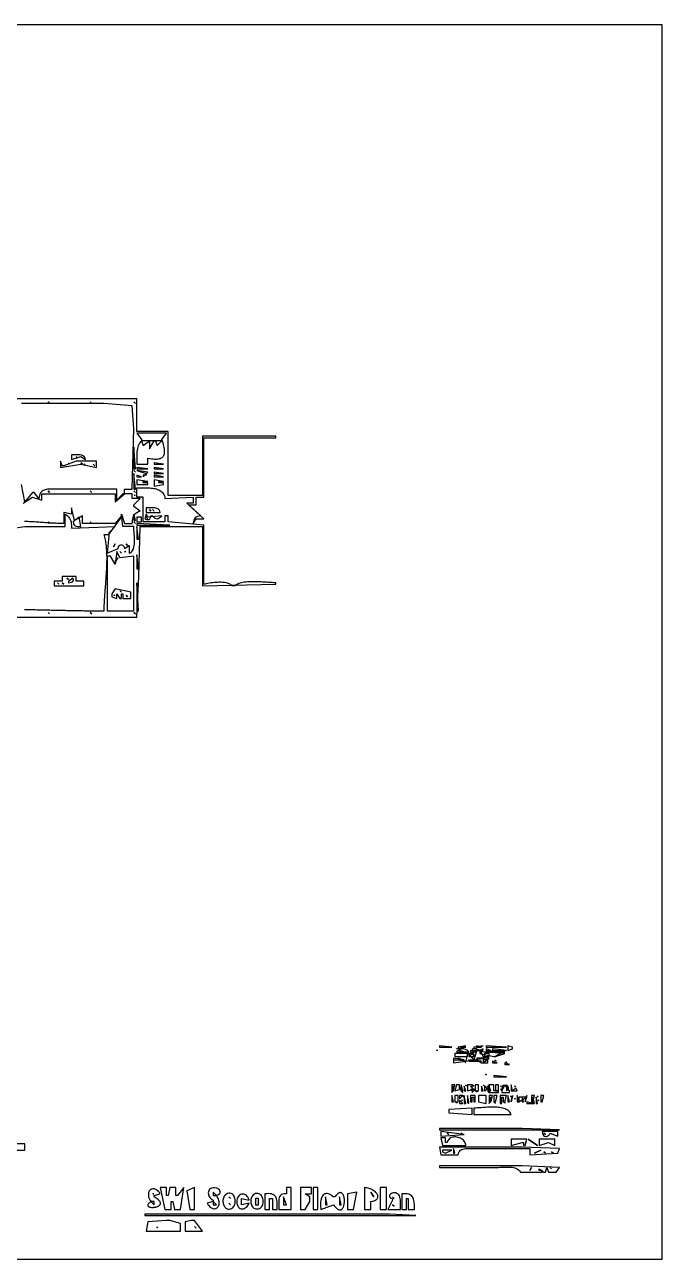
# Model space of a CAD drawing. Extents: x 0 to 1224, y 0 to 792.
# Drawn here: x 815 to 1224, y 0 to 792 of the extents above; entities that cross this region are included whole.
import ezdxf

# ---------------------------------------------------------------- set-up
doc = ezdxf.new("R2010")
doc.units = 0
for name, color, linetype in [('C137', 137, 'CONTINUOUS'), ('C141', 141, 'CONTINUOUS'), ('C143', 143, 'CONTINUOUS'), ('C147', 147, 'CONTINUOUS'), ('C151', 151, 'CONTINUOUS'), ('C152', 152, 'CONTINUOUS'), ('C153', 153, 'CONTINUOUS'), ('C154', 154, 'CONTINUOUS'), ('C155', 155, 'CONTINUOUS'), ('C156', 156, 'CONTINUOUS'), ('C157', 157, 'CONTINUOUS'), ('C161', 161, 'CONTINUOUS'), ('C163', 163, 'CONTINUOUS'), ('C164', 164, 'CONTINUOUS'), ('C165', 165, 'CONTINUOUS'), ('C167', 167, 'CONTINUOUS'), ('C175', 175, 'CONTINUOUS'), ('C21', 21, 'CONTINUOUS'), ('C252', 252, 'CONTINUOUS'), ('C253', 253, 'CONTINUOUS'), ('C254', 254, 'CONTINUOUS'), ('C33', 33, 'CONTINUOUS'), ('C7', 7, 'CONTINUOUS')]:
    doc.layers.add(name, color=color, linetype=linetype)

msp = doc.modelspace()

# ---------------------------------------------------------------- linework, layer by layer
at = {"layer": 'C137'}
msp.add_lwpolyline([(1099, 105), (1099, 101), (1100, 101), (1099, 105)], dxfattribs=at)
at = {"layer": 'C141'}
for points in [[(1087, 96), (1087, 94), (1102, 93), (1102, 97), (1087, 96)], [(1103, 97), (1103, 93), (1127, 93), (1126.6678, 93.6872), (1126.2554, 94.3066), (1125.7678, 94.8613), (1125.2099, 95.3544), (1124.5868, 95.7892), (1123.9033, 96.1688), (1123.1645, 96.4964), (1122.3754, 96.7753), (1121.5409, 97.0085), (1120.666, 97.1993), (1119.7558, 97.3509), (1118.8152, 97.4664), (1117.8491, 97.549), (1116.8626, 97.602), (1115.8606, 97.6284), (1114.8482, 97.6316), (1113.8302, 97.6146), (1112.8118, 97.5806), (1111.7978, 97.5329), (1110.7933, 97.4747), (1109.8032, 97.409), (1108.8325, 97.3392), (1107.8862, 97.2683), (1106.9693, 97.1996), (1106.0868, 97.1362), (1105.2436, 97.0814), (1104.4447, 97.0383), (1103.6952, 97.0101), (1103, 97)], [(1137, 101), (1137, 100), (1141, 100), (1137, 101)]]:
    msp.add_lwpolyline(points, dxfattribs=at)
at = {"layer": 'C143'}
for points in [[(1092, 135), (1098, 136), (1092, 135)], [(1111, 134), (1111, 133), (1123, 133), (1111, 134)], [(1110, 111), (1110, 108), (1110.9628, 108.6364), (1111.4442, 109.2182), (1111.4442, 109.7817), (1110.9628, 110.3635), (1110, 111)], [(1093.666626, 110.666664), (1094.333374, 110.333336), (1093.666626, 110.666664)], [(1096, 105), (1097, 104), (1096, 105)], [(1112, 108), (1113, 107), (1112, 108)], [(1143, 104), (1143, 100), (1144, 100), (1143, 104)]]:
    msp.add_lwpolyline(points, dxfattribs=at)
at = {"layer": 'C147'}
msp.add_lwpolyline([(1102, 110), (1103, 109), (1102, 110)], dxfattribs=at)
at = {"layer": 'C151'}
for points in [[(1098, 137), (1093, 136), (1093, 135), (1098, 137)], [(1099, 112), (1099, 108), (1102, 109), (1102, 112), (1099, 112)], [(1094, 110), (1096, 107), (1094, 110)], [(1106, 105), (1106, 101), (1111, 100), (1111, 105), (1106, 105)], [(1114, 104), (1113, 100), (1114, 104)], [(1120.333374, 109.333336), (1120.666626, 108.666664), (1120.333374, 109.333336)], [(1126.666626, 104.666664), (1127.333374, 104.333336), (1126.666626, 104.666664)], [(1129.333374, 103.333336), (1129.666626, 102.666664), (1129.333374, 103.333336)]]:
    msp.add_lwpolyline(points, dxfattribs=at)
at = {"layer": 'C152'}
for points in [[(1091, 132), (1091, 130), (1099, 130), (1099, 132), (1091, 132)], [(1131, 105), (1131, 101), (1132, 101), (1131, 105)]]:
    msp.add_lwpolyline(points, dxfattribs=at)
at = {"layer": 'C153'}
for points in [[(1109, 135), (1107, 134), (1107, 133), (1109, 135)], [(1111, 137), (1111, 136), (1124, 136), (1111, 137)], [(1115, 127), (1115, 126), (1118, 126), (1115, 127)], [(1117, 130), (1120, 132), (1117, 130)], [(1097, 111), (1097, 108), (1098, 108), (1097, 111)], [(1101, 105), (1101, 101), (1102, 101), (1102, 104), (1103, 104), (1103, 101), (1104, 101), (1104, 105), (1101, 105)]]:
    msp.add_lwpolyline(points, dxfattribs=at)
at = {"layer": 'C154'}
for points in [[(1090, 128), (1090, 126), (1098, 127), (1090, 128)], [(1100, 128), (1100, 127), (1108, 127), (1100, 128)], [(1092, 112), (1091, 108), (1094, 109), (1094, 112), (1092, 112)], [(1108, 111), (1108, 108), (1109, 108), (1108, 111)], [(1120.333374, 111.333336), (1120.666626, 110.666664), (1120.333374, 111.333336)], [(1127, 112), (1127, 108), (1128, 108), (1127, 112)], [(1094, 105), (1094, 103), (1096, 105), (1094, 105)], [(1116, 105), (1116, 101), (1117, 101), (1118, 105), (1116, 105)], [(1134, 104), (1134, 101), (1135, 101), (1134, 104)], [(1140, 105), (1140, 101), (1141, 101), (1142, 105), (1140, 105)]]:
    msp.add_lwpolyline(points, dxfattribs=at)
at = {"layer": 'C155'}
for points in [[(1105, 137), (1105, 136), (1108, 136), (1105, 137)], [(1095, 112), (1095, 108), (1096, 108), (1095, 112)], [(1124, 112), (1124, 108), (1124.8701, 108.8639), (1125.3052, 109.6319), (1125.3052, 110.3679), (1124.8701, 111.1359), (1124, 112)], [(1113, 105), (1113, 101), (1114, 101), (1115, 105), (1113, 105)], [(1128, 105), (1127, 101), (1128, 105)], [(1137, 105), (1136, 101), (1137, 105)]]:
    msp.add_lwpolyline(points, dxfattribs=at)
at = {"layer": 'C156'}
for points in [[(1101, 111), (1102, 110), (1101, 111)], [(1101, 109), (1102, 108), (1101, 109)], [(1143.666626, 104.666664), (1144.333374, 104.333336), (1143.666626, 104.666664)]]:
    msp.add_lwpolyline(points, dxfattribs=at)
at = {"layer": 'C157'}
for points in [[(1111, 135), (1111, 134), (1114, 134), (1111, 135)], [(1102, 112), (1103, 111), (1102, 112)], [(1113, 111), (1113, 108), (1114, 108), (1113, 111)], [(1097, 105), (1097, 100), (1098, 100), (1097, 105)]]:
    msp.add_lwpolyline(points, dxfattribs=at)
at = {"layer": 'C161'}
for points in [[(1090, 129), (1090, 128), (1097, 128), (1090, 129)], [(1092.666626, 132.666672), (1093.333374, 132.333328), (1092.666626, 132.666672)], [(1128, 108), (1131, 108), (1130, 110), (1128, 108)], [(1132, 104), (1132, 101), (1137, 104), (1132, 104)], [(1141, 104), (1141, 100), (1142, 100), (1141, 104)], [(1094, 102), (1094, 100), (1096, 100), (1094, 102)], [(1122.666626, 100.666664), (1123.333374, 100.333336), (1122.666626, 100.666664)]]:
    msp.add_lwpolyline(points, dxfattribs=at)
at = {"layer": 'C163'}
for points in [[(1101, 134), (1101, 133), (1105, 133), (1101, 134)], [(1109, 128), (1109, 126), (1112, 126), (1112, 128), (1109, 128)], [(1089, 105), (1089, 101), (1090, 101), (1089, 105)]]:
    msp.add_lwpolyline(points, dxfattribs=at)
at = {"layer": 'C164'}
for points in [[(1092, 133), (1100, 133), (1099.2939, 133.6896), (1098.5252, 134.226), (1097.7095, 134.6091), (1096.8626, 134.839), (1096, 134.9156), (1095.1373, 134.839), (1094.2904, 134.6091), (1093.4747, 134.226), (1092.706, 133.6896), (1092, 133)], [(1104, 112), (1104, 108), (1106, 108), (1106, 112), (1104, 112)]]:
    msp.add_lwpolyline(points, dxfattribs=at)
at = {"layer": 'C165'}
for points in [[(1115, 135), (1115, 134), (1124, 134), (1115, 135)], [(1110, 132), (1110, 130), (1113, 130), (1113, 132), (1110, 132)], [(1116.666626, 127.666664), (1117.333374, 127.333336), (1116.666626, 127.666664)], [(1089, 112), (1089, 108), (1090, 108), (1091, 112), (1089, 112)], [(1097.666626, 111.666664), (1098.333374, 111.333336), (1097.666626, 111.666664)], [(1129.333374, 111.333336), (1129.666626, 110.666664), (1129.333374, 111.333336)], [(1120, 105), (1120, 100), (1121, 100), (1121, 104), (1122, 104), (1122, 101), (1123, 101), (1124, 105), (1120, 105)], [(1095.333374, 102.333336), (1095.666626, 101.666664), (1095.333374, 102.333336)]]:
    msp.add_lwpolyline(points, dxfattribs=at)
at = {"layer": 'C167'}
for points in [[(1102, 135), (1102, 134), (1109, 134), (1102, 135)], [(1109, 112), (1110, 111), (1109, 112)], [(1112, 112), (1113, 111), (1112, 112)], [(1117, 112), (1117, 108), (1119, 108), (1119, 112), (1117, 112)], [(1125, 105), (1125, 101), (1126, 101), (1125, 105)]]:
    msp.add_lwpolyline(points, dxfattribs=at)
at = {"layer": 'C175'}
for points in [[(1100, 132), (1100, 130), (1103, 130), (1103, 132), (1100, 132)], [(1122, 112), (1121, 108), (1122, 112)], [(1091, 105), (1091, 101), (1093, 101), (1093, 105), (1091, 105)], [(1146, 105), (1146, 101), (1147, 101), (1148, 105), (1146, 105)], [(1144.333374, 102.333336), (1144.666626, 101.666664), (1144.333374, 102.333336)]]:
    msp.add_lwpolyline(points, dxfattribs=at)
at = {"layer": 'C21'}
msp.add_lwpolyline([(1123, 126), (1123, 125), (1126, 125), (1123, 126)], dxfattribs=at)
at = {"layer": 'C252'}
for points in [[(1125, 137), (1125, 134), (1128, 135), (1128, 136), (1125, 137)], [(1097, 127), (1098, 126), (1097, 127)], [(1102, 109), (1102, 107), (1104, 109), (1102, 109)], [(1104.666626, 107.666664), (1105.333374, 107.333336), (1104.666626, 107.666664)], [(1091.666626, 100.666664), (1092.333374, 100.333336), (1091.666626, 100.666664)], [(1099, 101), (1100, 100), (1099, 101)], [(1116, 101), (1117, 100), (1116, 101)]]:
    msp.add_lwpolyline(points, dxfattribs=at)
at = {"layer": 'C253'}
for points in [[(1081, 137), (1081, 136), (1089, 136), (1081, 137)], [(1079.333374, 134.333328), (1079.666626, 133.666672), (1079.333374, 134.333328)], [(1090, 111), (1089, 107), (1090, 111)], [(1110.666626, 118.666664), (1111.333374, 118.333336), (1110.666626, 118.666664)], [(1113, 112), (1113, 107), (1119, 107), (1119, 108), (1116, 108), (1116, 112), (1113, 112)]]:
    msp.add_lwpolyline(points, dxfattribs=at)
at = {"layer": 'C254'}
for points in [[(1103, 136), (1103, 135), (1109, 137), (1103, 136)], [(1093, 129), (1093, 128), (1096, 128), (1093, 129)], [(1094, 134), (1099, 132), (1098, 127), (1103, 128), (1100, 132), (1104, 131), (1094, 134)], [(1105, 129), (1105, 128), (1108, 126), (1109, 126), (1113, 129), (1105, 129)], [(1107, 133), (1107, 132), (1116, 130), (1117, 130), (1123, 132), (1107, 133)], [(1116, 118), (1116, 117), (1124, 117), (1116, 118)], [(1123, 112), (1121, 108), (1121, 107), (1126, 107), (1126, 108), (1123, 112)]]:
    msp.add_lwpolyline(points, dxfattribs=at)
at = {"layer": 'C33'}
msp.add_lwpolyline([(1123.666626, 126.666664), (1124.333374, 126.333336), (1123.666626, 126.666664)], dxfattribs=at)
at = {"layer": 'C7'}
for points in [[(0, 792), (0, 0), (1224, 0), (1224, 792), (0, 792)], [(778, 412), (887, 412), (888.259277, 438), (889, 470), (929, 470), (929, 432), (976, 433), (976, 434), (975.3234, 434.0077), (974.575, 434.0318), (973.7609, 434.0697), (972.8873, 434.1189), (971.9603, 434.1768), (970.9861, 434.2409), (969.9707, 434.3084), (968.9203, 434.377), (967.841, 434.444), (966.7389, 434.5068), (965.6202, 434.5629), (964.4911, 434.6098), (963.3576, 434.6447), (962.2258, 434.6653), (961.1019, 434.6688), (959.9921, 434.6528), (958.9025, 434.6147), (957.8391, 434.5519), (956.8081, 434.4618), (955.8157, 434.3418), (954.868, 434.1895), (953.9711, 434.0022), (953.1311, 433.7773), (952.3542, 433.5123), (951.6465, 433.2047), (951.0142, 432.8518), (950.4633, 432.4511), (950, 432), (949, 432), (948, 432), (947.4319, 432.5413), (946.7586, 432.9989), (945.9912, 433.3781), (945.1408, 433.6839), (944.2185, 433.9217), (943.2356, 434.0965), (942.2031, 434.2136), (941.1322, 434.2781), (940.0339, 434.2952), (938.9195, 434.2702), (937.8001, 434.208), (936.6868, 434.1141), (935.5907, 433.9935), (934.523, 433.8514), (933.4948, 433.693), (932.5173, 433.5234), (931.6015, 433.348), (930.7587, 433.1717), (930, 433), (930, 471), (907, 473), (907, 477), (905, 477), (905, 473), (891, 473), (891, 489), (887, 489), (887, 495), (887.8491, 494.9822), (888.724, 494.9749), (889.6198, 494.9738), (890.5318, 494.9746), (891.4552, 494.9733), (892.3854, 494.9655), (893.3174, 494.9471), (894.2466, 494.9138), (895.1682, 494.8615), (896.0775, 494.786), (896.9696, 494.6829), (897.8399, 494.5482), (898.6836, 494.3776), (899.4959, 494.1669), (900.2721, 493.912), (901.0074, 493.6085), (901.697, 493.2523), (902.3362, 492.8391), (902.9203, 492.3649), (903.4444, 491.8253), (903.9039, 491.2162), (904.294, 490.5333), (904.6098, 489.7724), (904.8467, 488.9294), (905, 488), (923, 489), (923, 485), (919, 485), (928, 477), (926.8112, 476.7621), (925.834, 476.4641), (925.0431, 476.0807), (924.4132, 475.5867), (923.9192, 474.9568), (923.5358, 474.1659), (923.2378, 473.1887), (923, 472), (925, 475), (930, 475), (920, 484), (925, 484), (925, 489), (930, 489), (930, 527), (976, 527), (976, 528), (929, 528), (929, 490), (907, 490), (907, 531), (887, 531), (887, 552), (785, 552)], [(814.9772, 416.9187), (815.9856, 416.8979), (816.9939, 416.8765), (818.0021, 416.8548), (819.0102, 416.8326), (820.0181, 416.8101), (821.0259, 416.7872), (822.0336, 416.7641), (823.041, 416.7407), (824.0483, 416.7171), (825.0553, 416.6933), (826.0622, 416.6694), (827.0688, 416.6453), (828.0752, 416.6212), (829.0813, 416.597), (830.0871, 416.5729), (831.0927, 416.5487), (832.0979, 416.5247), (833.1029, 416.5007), (834.1075, 416.4769), (835.1118, 416.4532), (836.1157, 416.4298), (837.1192, 416.4066), (838.1224, 416.3837), (839.1252, 416.3611), (840.1275, 416.3388), (841.1295, 416.317), (842.131, 416.2955), (843.132, 416.2745), (844.1326, 416.254), (845.1327, 416.2341), (846.1323, 416.2147), (847.1314, 416.1959), (848.13, 416.1777), (849.1281, 416.1602), (850.1256, 416.1434), (851.1225, 416.1274), (852.1189, 416.1121), (853.1147, 416.0977), (854.1099, 416.0841), (855.1044, 416.0714), (856.0983, 416.0596), (857.0916, 416.0487), (858.0843, 416.0389), (859.0762, 416.03), (860.0675, 416.0223), (861.0581, 416.0156), (862.0479, 416.0101), (863.0371, 416.0057), (864.0254, 416.0025), (865.0131, 416.0006), (866, 416), (866.0049, 416.9024), (866.0195, 417.8192), (866.0429, 418.7496), (866.0747, 419.693), (866.1141, 420.6488), (866.1606, 421.6163), (866.2136, 422.5948), (866.2724, 423.5837), (866.3363, 424.5823), (866.4048, 425.59), (866.4773, 426.6061), (866.5531, 427.63), (866.6315, 428.661), (866.7121, 429.6985), (866.7941, 430.7418), (866.8769, 431.7902), (866.96, 432.8431), (867.0426, 433.8999), (867.1242, 434.9599), (867.2042, 436.0224), (867.2818, 437.0868), (867.3566, 438.1524), (867.4278, 439.2186), (867.4948, 440.2847), (867.5571, 441.3501), (867.614, 442.4141), (867.6649, 443.4761), (867.7091, 444.5354), (867.7461, 445.5913), (867.7751, 446.6432), (867.7957, 447.6905), (867.8071, 448.7325), (867.8088, 449.7685), (867.8, 450.7979), (867.7803, 451.82), (867.749, 452.8342), (867.7054, 453.8398), (867.6489, 454.8361), (867.5789, 455.8226), (867.4948, 456.7986), (867.396, 457.7633), (867.2818, 458.7163), (867.1516, 459.6567), (867.0048, 460.5839), (866.8408, 461.4974), (866.6589, 462.3963), (866.4586, 463.2802), (866.2391, 464.1483), (866, 465), (869, 465), (869, 464), (868, 453), (875, 456), (875.2325, 456.9426), (875.621, 457.645), (876.1214, 458.1092), (876.6895, 458.3371), (877.2812, 458.3306), (877.8522, 458.0917), (878.3585, 457.6224), (878.7558, 456.9245), (879, 456), (882, 458), (882, 453), (882.6974, 453.228), (883.2996, 453.5844), (883.8128, 454.0582), (884.2434, 454.6382), (884.5977, 455.3134), (884.8818, 456.0726), (885.1021, 456.9048), (885.2648, 457.7988), (885.3763, 458.7436), (885.4428, 459.728), (885.4706, 460.741), (885.4659, 461.7715), (885.4351, 462.8083), (885.3844, 463.8404), (885.32, 464.8566), (885.2484, 465.8459), (885.1757, 466.7972), (885.1082, 467.6993), (885.0523, 468.5412), (885.0141, 469.3118), (885, 470), (878, 470), (877, 478), (879, 472), (884, 472), (884.051, 473.1182), (884.1382, 474.1488), (884.2764, 475.0948), (884.4805, 475.9594), (884.7653, 476.7459), (885.1456, 477.4573), (885.6363, 478.0968), (886.2523, 478.6677), (887.0083, 479.1731), (887.9193, 479.6161), (889, 480), (885, 483), (885, 484), (889, 488), (884, 488), (884, 491), (879, 491), (879, 494), (884, 494), (885, 533), (883.972229, 547.396606), (866, 548.999207), (813, 549)], [(830, 550), (831, 549), (830, 550)], [(857, 550), (858, 549), (857, 550)], [(885, 550), (886, 549), (885, 550)], [(887, 530), (890, 526), (890, 525), (889.3181, 524.3384), (888.7419, 523.6004), (888.2627, 522.7944), (887.872, 521.929), (887.5615, 521.0125), (887.3225, 520.0536), (887.1466, 519.0607), (887.0253, 518.0423), (886.95, 517.007), (886.9124, 515.9633), (886.9038, 514.9196), (886.9158, 513.8845), (886.94, 512.8665), (886.9677, 511.874), (886.9905, 510.9157), (887, 510), (894, 510), (894, 514), (895.1712, 513.7583), (896.2723, 513.5713), (897.3036, 513.4391), (898.2658, 513.362), (899.1593, 513.3401), (899.9847, 513.3736), (900.7426, 513.4629), (901.4333, 513.6079), (902.0576, 513.8091), (902.6158, 514.0664), (903.1085, 514.3803), (903.5363, 514.7508), (903.8997, 515.1781), (904.1991, 515.6625), (904.4352, 516.2042), (904.6085, 516.8034), (904.7194, 517.4602), (904.7685, 518.1749), (904.7563, 518.9477), (904.6834, 519.7787), (904.5503, 520.6682), (904.3575, 521.6164), (904.1055, 522.6235), (903.7949, 523.6896), (903.4262, 524.815), (903, 526), (906, 530), (887, 530)], [(890, 525), (891, 522), (895, 525), (895, 520), (898, 525), (899, 525), (900, 522), (903, 525), (890, 525)], [(845, 516), (845, 513), (851, 515), (854, 513), (853.7026, 513.9448), (853.2726, 514.6864), (852.7249, 515.2477), (852.0748, 515.6519), (851.3373, 515.9221), (850.5276, 516.0813), (849.6608, 516.1527), (848.752, 516.1593), (847.8164, 516.1242), (846.8691, 516.0706), (845.9253, 516.0215), (845, 516)], [(848, 515), (849, 514), (848, 515)], [(885, 521), (885, 507), (886, 507), (885, 521)], [(838, 512), (838, 508), (851, 510), (861, 508), (861, 512), (856, 512), (848, 512), (840, 509), (839, 509), (838, 512)], [(843, 511), (844, 510), (843, 511)], [(851, 511), (852, 510), (851, 511)], [(853.333313, 510.333344), (853.666687, 509.666656), (853.333313, 510.333344)], [(859, 510), (860, 509), (859, 510)], [(887, 508), (887, 507), (894, 507), (887, 508)], [(898, 511), (898, 510), (904, 510), (898, 511)], [(898, 508), (898, 507), (904, 507), (898, 508)], [(885, 506), (886, 505), (885, 506)], [(885, 504), (885, 494), (886, 494), (885, 504)], [(887, 506), (893, 504), (893, 503), (891, 503), (891, 502), (894, 505), (887, 506)], [(887, 503), (887, 502), (890, 502), (887, 503)], [(887, 500), (887, 497), (894, 497), (894, 498), (891, 498), (891, 499), (894, 499), (887, 500)], [(898, 505), (898, 504), (904, 504), (898, 505)], [(898, 503), (898, 502), (904, 502), (898, 503)], [(898, 500), (898, 496), (904, 497), (904, 498), (901, 498), (901, 499), (904, 499), (898, 500)], [(814, 485), (820, 489), (826, 487), (826, 491), (873, 491), (873, 486), (879, 491), (878, 491), (874, 487), (874, 494), (837, 494), (836.044, 494.0102), (835.0922, 494.035), (834.149, 494.0654), (833.2191, 494.0924), (832.3072, 494.1071), (831.4177, 494.1005), (830.5554, 494.0637), (829.7248, 493.9876), (828.9305, 493.8633), (828.1772, 493.682), (827.4694, 493.4345), (826.8118, 493.1119), (826.2089, 492.7054), (825.6655, 492.2059), (825.186, 491.6044), (824.7751, 490.892), (824.4373, 490.0598), (824.1774, 489.0988), (824, 488), (821, 492), (820, 492), (815, 486), (813, 497)], [(830, 493), (831, 492), (830, 493)], [(857, 493), (858, 492), (857, 493)], [(885, 493), (886, 492), (885, 493)], [(885.333313, 490.333344), (885.666687, 489.666656), (885.333313, 490.333344)], [(804.886597, 468.682098), (815, 470), (841, 470), (841, 478), (841.9336, 477.3689), (842.7079, 476.7206), (843.338, 476.0484), (843.839, 475.3455), (844.226, 474.6052), (844.5141, 473.8207), (844.7184, 472.9853), (844.854, 472.0922), (844.9361, 471.1348), (844.9797, 470.1063), (845, 469), (873, 470), (869, 466), (869, 465), (877, 476), (877, 477), (873, 472), (852, 472), (852, 477), (847, 474), (845, 482)], [(845, 482), (845, 478), (840, 479), (840, 472), (839.0347, 472.0142), (838.0643, 472.0354), (837.089, 472.063), (836.1091, 472.0966), (835.1248, 472.1356), (834.1365, 472.1796), (833.1445, 472.2281), (832.149, 472.2805), (831.1504, 472.3364), (830.1489, 472.3954), (829.1448, 472.4568), (828.1384, 472.5203), (827.13, 472.5854), (826.1199, 472.6515), (825.1084, 472.7182), (824.0957, 472.7849), (823.0822, 472.8513), (822.0681, 472.9167), (821.0538, 472.9808), (820.0395, 473.043), (819.0255, 473.1028), (818.0121, 473.1598), (816.9995, 473.2134), (815.9882, 473.2632), (814.9783, 473.3087)], [(850, 476), (846, 473), (846.3259, 471.8756), (846.7538, 471.0809), (847.3001, 470.5573), (847.9814, 470.2461), (848.8141, 470.0886), (849.8148, 470.0261), (851, 470), (850, 476)], [(885, 478), (885, 474), (886, 474), (885, 478)], [(887, 476), (887, 473), (890, 473), (890, 476), (887, 476)], [(893, 478), (892, 475), (893.1937, 474.6709), (894.1244, 474.5235), (894.8313, 474.6202), (895.3534, 475.0235), (895.7299, 475.7959), (896, 477), (897, 477), (897.7495, 476.1095), (898.4716, 475.5105), (899.1801, 475.1845), (899.8887, 475.113), (900.6112, 475.2772), (901.3614, 475.6589), (902.1531, 476.2393), (903, 477), (894, 476), (893, 478)], [(893, 482), (893, 479), (902, 479), (901.7026, 479.9448), (901.2726, 480.6864), (900.7249, 481.2477), (900.0748, 481.6519), (899.3373, 481.9221), (898.5276, 482.0813), (897.6608, 482.1527), (896.752, 482.1593), (895.8164, 482.1242), (894.8691, 482.0706), (893.9252, 482.0215), (893, 482)], [(893, 476), (894, 475), (893, 476)], [(895, 481), (896, 480), (895, 481)], [(897, 481), (898, 480), (897, 481)], [(830, 473), (831, 472), (830, 473)], [(857, 473), (858, 472), (857, 473)], [(885, 473), (886, 472), (885, 473)], [(887, 472), (887, 471), (908, 471), (887, 472)], [(887, 470), (887, 462), (888, 462), (887, 470)], [(874, 454), (873, 446), (870, 451), (868, 451), (868, 416), (885, 416), (885, 451), (876, 450), (874, 454)], [(873, 459), (872, 457), (873, 459)], [(876, 454), (877, 453), (876, 454)], [(879.333313, 454.333344), (879.666687, 453.666656), (879.333313, 454.333344)], [(880, 459), (881, 458), (880, 459)], [(887, 452), (887, 443), (888, 443), (887, 452)], [(875, 450), (873, 448), (873, 447), (875, 450)], [(839, 438), (839, 435), (834, 435), (834, 432), (853, 432), (853, 435), (848, 435), (848, 438), (839, 438)], [(842, 437), (843, 436), (842, 437)], [(846, 437), (843, 435), (843, 434), (844.1035, 434.1502), (845.0326, 434.3514), (845.737, 434.6702), (846.1666, 435.1734), (846.271, 435.9278), (846, 437)], [(836, 434), (837, 433), (836, 434)], [(839, 434), (840, 433), (839, 434)], [(873, 430), (871, 427), (871, 425), (874, 424), (874, 427), (876, 424), (877, 424), (877, 427), (878, 427), (878, 424), (883, 424), (883, 428), (873, 430)], [(876, 429), (877, 428), (876, 429)], [(887, 434), (887, 416), (888, 416), (887, 434)], [(872.333313, 426.333344), (872.666687, 425.666656), (872.333313, 426.333344)], [(880, 426), (881, 425), (880, 426)], [(830, 415), (831, 414), (830, 415)], [(857, 415), (858, 414), (857, 415)], [(885, 415), (886, 414), (885, 415)], [(1105, 134), (1103, 128), (1110, 129), (1107, 134), (1105, 134)], [(1112, 111), (1112, 108), (1113, 108), (1112, 111)], [(1081, 84), (1081, 83), (1158, 83), (1134, 84), (1081, 84)], [(1082, 82), (1082, 79), (1097, 80), (1082, 82)], [(1086, 81), (1087, 80), (1086, 81)], [(1095, 81), (1096, 80), (1095, 81)], [(1147, 82), (1147.1053, 80.8637), (1147.3959, 80.0003), (1147.8332, 79.3886), (1148.3787, 79.0071), (1148.9941, 78.8347), (1149.6409, 78.8502), (1150.2806, 79.0321), (1150.8748, 79.3594), (1151.3851, 79.8106), (1151.7729, 80.3645), (1152, 81), (1157, 79), (1157, 82), (1147, 82)], [(1148, 81), (1149, 80), (1148, 81)], [(804, 70), (815, 70), (815, 74), (806, 74)], [(1081, 72), (1082, 67), (1093, 67), (1093.2136, 67.9549), (1093.5594, 68.7533), (1094.0239, 69.4084), (1094.5939, 69.9339), (1095.256, 70.3431), (1095.9968, 70.6494), (1096.8029, 70.8664), (1097.6609, 71.0075), (1098.5576, 71.0862), (1099.4795, 71.1158), (1100.4133, 71.11), (1101.3456, 71.082), (1102.263, 71.0453), (1103.1523, 71.0135), (1104, 71), (1139, 71), (1139, 67), (1157, 68), (1158, 71), (1134, 72), (1081, 72)], [(1082, 78), (1083, 73), (1098, 73), (1097.8812, 73.785), (1097.6503, 74.5165), (1097.3181, 75.1926), (1096.8953, 75.8114), (1096.3925, 76.371), (1095.8206, 76.8696), (1095.1901, 77.3051), (1094.5119, 77.6758), (1093.7966, 77.9798), (1093.0549, 78.2151), (1092.2977, 78.38), (1091.5355, 78.4724), (1090.7791, 78.4905), (1090.0392, 78.4325), (1089.3265, 78.2964), (1088.6517, 78.0804), (1088.0256, 77.7826), (1087.4589, 77.401), (1086.9623, 76.9339), (1086.5464, 76.3792), (1086.2221, 75.7352), (1086, 75), (1085, 75), (1085, 78), (1082, 78)], [(1127, 77), (1127, 73), (1134, 75), (1135, 75), (1135, 73), (1136, 73), (1137, 77), (1127, 77)], [(1138, 77), (1144, 73), (1138, 77)], [(1145, 77), (1145, 73), (1151, 75), (1155, 73), (1155, 77), (1145, 77)], [(1083, 70), (1083, 69), (1085, 68), (1089, 70), (1083, 70)], [(1090, 71), (1090, 68), (1091, 68), (1090, 71)], [(1142, 68), (1146, 70), (1142, 68)], [(1148, 69), (1149, 68), (1148, 69)], [(1153, 69), (1154, 68), (1153, 69)], [(1081, 60), (1081, 59), (1119, 59), (1119.9071, 59.0146), (1120.8457, 59.0516), (1121.808, 59.1003), (1122.7863, 59.1502), (1123.7731, 59.1908), (1124.7607, 59.2114), (1125.7414, 59.2016), (1126.7077, 59.1507), (1127.6518, 59.0483), (1128.5662, 58.8837), (1129.4432, 58.6464), (1130.2752, 58.3258), (1131.0545, 57.9115), (1131.7735, 57.3927), (1132.4245, 56.7591), (1133, 56), (1147, 56), (1147, 57), (1145, 57), (1145, 58), (1148, 56), (1149, 56), (1150, 59), (1151, 56), (1156, 56), (1158, 59), (1134, 60), (1081, 60)], [(1140, 59), (1139, 57), (1140, 59)], [(1152, 59), (1153, 58), (1152, 59)], [(896, 37), (895.4936, 36.6477), (895.0646, 36.3136), (894.7095, 35.9977), (894.4249, 35.6998), (894.2072, 35.4198), (894.0532, 35.1578), (893.9593, 34.9135), (893.922, 34.6869), (893.9381, 34.4779), (894.0039, 34.2864), (894.1161, 34.1124), (894.2713, 33.9557), (894.466, 33.8162), (894.6967, 33.694), (894.96, 33.5888), (895.2525, 33.5006), (895.5708, 33.4294), (895.9113, 33.375), (896.2707, 33.3373), (896.6456, 33.3162), (897.0324, 33.3118), (897.4277, 33.3238), (897.8282, 33.3522), (898.2303, 33.3969), (898.6306, 33.4579), (899.0258, 33.5349), (899.4122, 33.628), (899.7866, 33.7371), (900.1454, 33.8621), (900.4852, 34.0028), (900.8027, 34.1593), (901.0943, 34.3313), (901.3565, 34.5189), (901.5861, 34.722), (901.7794, 34.9404), (901.9332, 35.174), (902.0439, 35.4229), (902.1081, 35.6868), (902.1224, 35.9657), (902.0833, 36.2596), (901.9873, 36.5683), (901.8312, 36.8918), (901.6113, 37.2299), (901.3243, 37.5826), (900.9668, 37.9497), (900.5352, 38.3313), (900.0261, 38.7272), (899.4362, 39.1374), (898.762, 39.5616), (898, 40), (898, 41), (902, 42), (901.4382, 42.7885), (900.8629, 43.4568), (900.2795, 44.0095), (899.6936, 44.4511), (899.1107, 44.7863), (898.5364, 45.0195), (897.9762, 45.1553), (897.4358, 45.1984), (896.9206, 45.1533), (896.4362, 45.0246), (895.9881, 44.8167), (895.582, 44.5344), (895.2234, 44.1822), (894.9177, 43.7646), (894.6707, 43.2862), (894.4878, 42.7517), (894.3746, 42.1654), (894.3366, 41.5322), (894.3794, 40.8564), (894.5086, 40.1427), (894.7297, 39.3956), (895.0482, 38.6197), (895.4698, 37.8197), (896, 37)], [(897.333313, 42.333332), (897.666687, 41.666668), (897.333313, 42.333332)], [(902, 46), (905, 32), (909, 32), (909, 37), (910, 37), (911, 32), (915, 32), (917, 46), (913, 41), (912, 41), (912, 46), (908, 46), (907, 41), (906, 41), (906, 46), (902, 46)], [(919, 44), (921, 32), (924, 32), (924, 46), (919, 44)], [(936, 38), (936, 37), (932, 36), (932.497, 35.1827), (933.0179, 34.4807), (933.5565, 33.8901), (934.1071, 33.4069), (934.6637, 33.0271), (935.2206, 32.7467), (935.7716, 32.5617), (936.3111, 32.4681), (936.8331, 32.462), (937.3317, 32.5393), (937.801, 32.696), (938.2352, 32.9282), (938.6282, 33.2319), (938.9744, 33.6031), (939.2677, 34.0378), (939.5023, 34.532), (939.6723, 35.0818), (939.7719, 35.683), (939.795, 36.3319), (939.7358, 37.0242), (939.5885, 37.7562), (939.3472, 38.5237), (939.0059, 39.3229), (938.5588, 40.1496), (938, 41), (938.9206, 41.2921), (939.6068, 41.7004), (940.0694, 42.1959), (940.3189, 42.7494), (940.3662, 43.3319), (940.2218, 43.9143), (939.8965, 44.4674), (939.401, 44.9621), (938.746, 45.3695), (937.942, 45.6603), (937, 45.8055), (935.9873, 45.7963), (935.1213, 45.645), (934.3977, 45.3682), (933.8121, 44.9827), (933.3604, 44.5054), (933.0381, 43.953), (932.8412, 43.3425), (932.7652, 42.6905), (932.8059, 42.0138), (932.9591, 41.3294), (933.2204, 40.654), (933.5856, 40.0043), (934.0504, 39.3973), (934.6106, 38.8497), (935.2619, 38.3783), (936, 38)], [(936, 43), (936, 41), (938, 41), (936, 43)], [(945.128845, 42.148922), (944.4692, 41.8599), (943.8964, 41.4761), (943.4085, 41.0094), (943.0034, 40.4722), (942.6794, 39.8765), (942.4345, 39.2346), (942.2666, 38.5587), (942.174, 37.861), (942.1547, 37.1535), (942.2068, 36.4486), (942.3283, 35.7584), (942.5173, 35.0951), (942.7719, 34.4709), (943.0902, 33.898), (943.4702, 33.3885), (943.9101, 32.9546), (944.4078, 32.6086), (944.9615, 32.3626), (945.5692, 32.2288), (946.2291, 32.2194), (946.9391, 32.3466), (947.6975, 32.6226), (948.2878, 32.971), (948.7926, 33.4308), (949.2127, 33.9854), (949.5489, 34.6182), (949.8023, 35.3123), (949.9735, 36.0513), (950.0635, 36.8184), (950.0733, 37.5969), (950.0035, 38.3701), (949.8552, 39.1215), (949.6292, 39.8344), (949.3264, 40.492), (948.9476, 41.0777), (948.4937, 41.5748), (947.9656, 41.9667), (947.3642, 42.2368), (946.6904, 42.3682), (945.9449, 42.3445), (945.1288, 42.1489)], [(946, 40), (947, 39), (946, 40)], [(959, 36), (954, 35), (954, 39), (959, 38), (958.6613, 38.9201), (958.2532, 39.7104), (957.7863, 40.3738), (957.2715, 40.913), (956.7197, 41.331), (956.1417, 41.6306), (955.5483, 41.8147), (954.9503, 41.8862), (954.3586, 41.8478), (953.7839, 41.7025), (953.2372, 41.4531), (952.7292, 41.1025), (952.2707, 40.6536), (951.8727, 40.1091), (951.5459, 39.472), (951.3011, 38.7452), (951.1492, 37.9314), (951.101, 37.0336), (951.1674, 36.0547), (951.3688, 35.0498), (951.689, 34.2171), (952.1111, 33.5497), (952.6183, 33.041), (953.1937, 32.6843), (953.8205, 32.4728), (954.4819, 32.3999), (955.1611, 32.4588), (955.8412, 32.6429), (956.5055, 32.9454), (957.1371, 33.3597), (957.7191, 33.879), (958.2348, 34.4966), (958.6674, 35.2058), (959, 36)], [(963.128845, 42.109566), (962.4572, 41.8486), (961.869, 41.479), (961.3637, 41.0148), (960.9407, 40.47), (960.5993, 39.859), (960.3389, 39.1959), (960.1591, 38.4949), (960.0591, 37.77), (960.0383, 37.0356), (960.0962, 36.3057), (960.2322, 35.5946), (960.4457, 34.9164), (960.7361, 34.2853), (961.1027, 33.7154), (961.545, 33.221), (962.0625, 32.8162), (962.6544, 32.5152), (963.3202, 32.3321), (964.0593, 32.2811), (964.8712, 32.3765)], [(964.8711, 32.3765), (965.5719, 32.5957), (966.1787, 32.9373), (966.6932, 33.3855), (967.1174, 33.9246), (967.4531, 34.539), (967.7021, 35.2128), (967.8663, 35.9306), (967.9475, 36.6764), (967.9477, 37.4347), (967.8686, 38.1898), (967.7121, 38.9259), (967.4802, 39.6274), (967.1746, 40.2786), (966.7971, 40.8637), (966.3498, 41.3672), (965.8343, 41.7732), (965.2526, 42.0662), (964.6066, 42.2303), (963.898, 42.25), (963.1288, 42.1095)], [(969, 42), (969, 32), (972, 32), (972, 39), (974, 39), (974, 32), (977, 32), (976.9993, 33.159), (976.9919, 34.2528), (976.9693, 35.2802), (976.923, 36.2403), (976.8443, 37.1319), (976.7248, 37.9539), (976.5559, 38.7053), (976.3291, 39.3849), (976.0359, 39.9918), (975.6677, 40.5248), (975.216, 40.9828), (974.6723, 41.3648), (974.0281, 41.6697), (973.2748, 41.8965), (972.4038, 42.0439), (971.4067, 42.111), (970.2749, 42.0967), (969, 42)], [(983, 46), (983, 42), (981.9904, 42.0908), (981.1217, 42.04), (980.3836, 41.8589), (979.7657, 41.5588), (979.2578, 41.151), (978.8496, 40.6471), (978.5309, 40.0582), (978.2913, 39.3958), (978.1205, 38.6712), (978.0084, 37.8958), (977.9445, 37.081), (977.9187, 36.2381), (977.9206, 35.3785), (977.94, 34.5135), (977.9665, 33.6545), (977.9899, 32.8129), (978, 32), (986, 32), (986, 46), (983, 46)], [(981, 40), (981, 35), (983, 35), (981, 40)], [(992, 46), (992, 32), (995, 32), (998, 37), (998, 40), (995, 42), (999, 42), (999, 46), (992, 46)], [(1000, 46), (1000, 32), (1003, 32), (1003, 46), (1000, 46)], [(1005, 32), (1013, 35), (1013.4634, 34.3829), (1013.911, 33.8363), (1014.3427, 33.3578), (1014.7586, 32.945), (1015.1587, 32.5953), (1015.543, 32.3063), (1015.9115, 32.0757), (1016.2643, 31.9009), (1016.6015, 31.7796), (1016.9229, 31.7092), (1017.2287, 31.6875), (1017.5188, 31.7118), (1017.7933, 31.7799), (1018.0523, 31.8892), (1018.2957, 32.0373), (1018.5236, 32.2218), (1018.736, 32.4403), (1018.9329, 32.6903), (1019.1144, 32.9693), (1019.2804, 33.275), (1019.4311, 33.6048), (1019.5664, 33.9565), (1019.6863, 34.3274), (1019.7909, 34.7153), (1019.8802, 35.1176), (1019.9543, 35.5319), (1020.0131, 35.9559), (1020.0567, 36.3869), (1020.0851, 36.8227), (1020.0983, 37.2607), (1020.0964, 37.6986), (1020.0794, 38.1338), (1020.0472, 38.5641), (1020.0001, 38.9868), (1019.9378, 39.3997), (1019.8606, 39.8002), (1019.7684, 40.1859), (1019.6612, 40.5544), (1019.5391, 40.9032), (1019.4021, 41.23), (1019.2502, 41.5322), (1019.0834, 41.8074), (1018.9018, 42.0533), (1018.7054, 42.2673), (1018.4942, 42.447), (1018.2683, 42.59), (1018.0276, 42.6939), (1017.7722, 42.7562), (1017.5022, 42.7745), (1017.2175, 42.7463), (1016.9181, 42.6692), (1016.6042, 42.5408), (1016.2757, 42.3586), (1015.9326, 42.1202), (1015.575, 41.8232), (1015.203, 41.4651), (1014.8164, 41.0435), (1014.4154, 40.5559), (1014, 40), (1013, 40), (1012.108, 40.7094), (1011.272, 41.2689), (1010.4911, 41.6861), (1009.7643, 41.9686), (1009.0907, 42.1242), (1008.4694, 42.1606), (1007.8994, 42.0855), (1007.3798, 41.9066), (1006.9096, 41.6315), (1006.488, 41.2681), (1006.114, 40.8239), (1005.7866, 40.3066), (1005.505, 39.7241), (1005.2682, 39.0839), (1005.0753, 38.3939), (1004.9254, 37.6616), (1004.8174, 36.8947), (1004.7505, 36.1011), (1004.7238, 35.2883), (1004.7364, 34.4641), (1004.7872, 33.6362), (1004.8753, 32.8122), (1005, 32)], [(1008, 40), (1008, 35), (1009, 35), (1008, 40)], [(1017, 40), (1017, 35), (1018, 35), (1017, 40)], [(1022, 42), (1022, 32), (1026, 32), (1028, 43), (1022, 42)], [(1033, 46), (1033, 32), (1037, 32), (1037, 37), (1038.0176, 37.2063), (1038.8952, 37.4588), (1039.6387, 37.7531), (1040.2537, 38.0848), (1040.7461, 38.4495), (1041.1216, 38.8429), (1041.3861, 39.2606), (1041.5453, 39.6982), (1041.605, 40.1514), (1041.5709, 40.6158), (1041.449, 41.0869), (1041.2448, 41.5605), (1040.9644, 42.0322), (1040.6133, 42.4976), (1040.1974, 42.9523), (1039.7225, 43.392), (1039.1944, 43.8123), (1038.6188, 44.2087), (1038.0016, 44.5771), (1037.3485, 44.9129), (1036.6652, 45.2118), (1035.9577, 45.4694), (1035.2316, 45.6814), (1034.4928, 45.8434), (1033.7469, 45.9511), (1033, 46)], [(1037, 43), (1039, 40), (1037, 43)], [(1043, 46), (1043, 32), (1047, 32), (1047, 46), (1043, 46)], [(1051, 39), (1051, 38), (1048, 32), (1056, 32), (1056.0155, 32.717), (1056.0525, 33.519), (1056.0968, 34.3862), (1056.1341, 35.299), (1056.15, 36.2376), (1056.1302, 37.1821), (1056.0604, 38.1128), (1055.9264, 39.0101), (1055.7138, 39.8541), (1055.4084, 40.625), (1054.9958, 41.3031), (1054.4618, 41.8687), (1053.792, 42.302), (1052.9722, 42.5833)], [(1052.9721, 42.5833), (1052.2294, 42.6677), (1051.4993, 42.6089), (1050.8095, 42.4291), (1050.1879, 42.1502), (1049.6622, 41.7943), (1049.2602, 41.3835), (1049.0096, 40.9398), (1048.9382, 40.4853), (1049.0738, 40.042), (1049.4441, 39.632), (1050.0769, 39.2773), (1051, 39)], [(1051, 40), (1052, 39), (1051, 40)], [(1057, 42), (1057, 32), (1060, 32), (1060, 39), (1061, 39), (1061, 32), (1065, 32), (1064.9952, 33.101), (1064.9777, 34.1482), (1064.9402, 35.1396), (1064.8753, 36.0733), (1064.7758, 36.9474), (1064.6343, 37.7599), (1064.4436, 38.5088), (1064.1962, 39.1923), (1063.8849, 39.8084), (1063.5024, 40.3552), (1063.0414, 40.8307), (1062.4944, 41.2329), (1061.8543, 41.56), (1061.1137, 41.8099), (1060.2653, 41.9809), (1059.3017, 42.0708), (1058.2157, 42.0778), (1057, 42)], [(896, 37), (898, 35), (898, 37), (896, 37)], [(936, 37), (936, 35), (938, 35), (936, 37)], [(946, 36), (947, 35), (946, 36)], [(963, 39), (963, 35), (965, 35), (965, 39), (963, 39)], [(1051, 35), (1052, 34), (1051, 35)], [(892, 29), (892, 28), (1066, 28), (1049, 29), (1014, 29), (892, 29)], [(906, 25), (894, 24), (893, 18), (915, 18), (915, 23), (908, 25), (906, 25)], [(922, 25), (918, 24), (918, 18), (929, 18), (924, 25), (922, 25)], [(899.666687, 20.666666), (900.333313, 20.333334), (899.666687, 20.666666)], [(924, 21), (925, 20), (924, 21)]]:
    msp.add_lwpolyline(points, dxfattribs=at)

doc.saveas('drawing.dxf')
